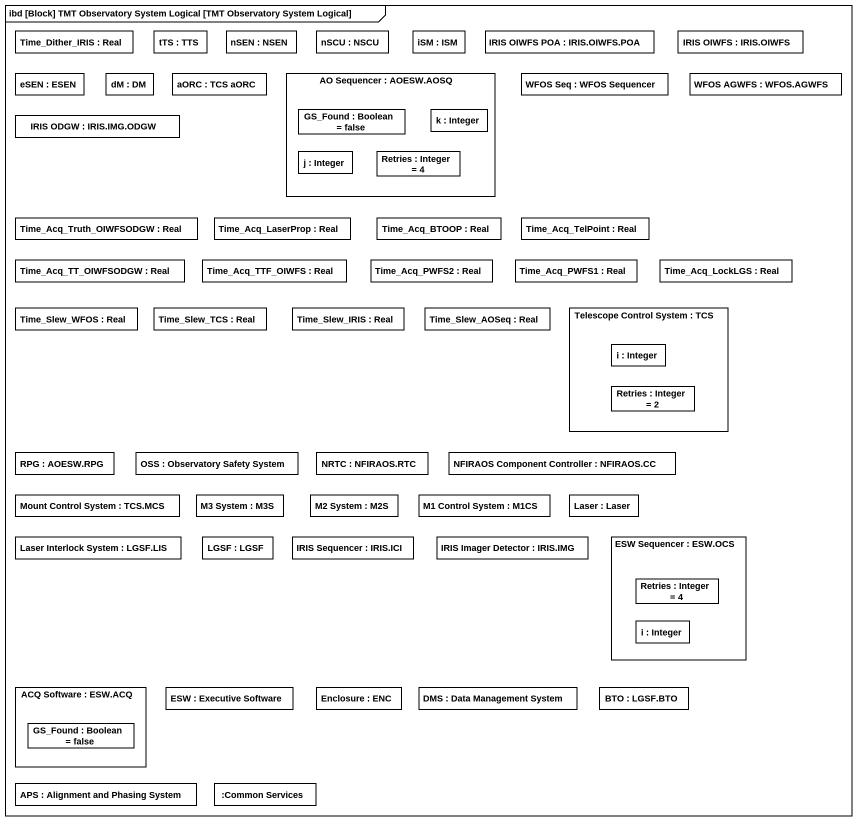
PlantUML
@startuml
mainframe ibd [Block] TMT Observatory System Logical [TMT Observatory System Logical]
rectangle "Time_Dither_IRIS : Real" as Time_Dither_IRIS
rectangle "tTS : TTS" as tTS
rectangle "nSEN : NSEN" as nSEN
rectangle "nSCU : NSCU" as nSCU
rectangle "iSM : ISM" as iSM
rectangle "IRIS OIWFS POA : IRIS.OIWFS.POA" as IRIS_OIWFS_POA
rectangle "IRIS OIWFS : IRIS.OIWFS" as IRIS_OIWFS
rectangle "eSEN : ESEN" as eSEN
rectangle "dM : DM" as dM
rectangle "aORC : TCS aORC" as aORC
rectangle "AO Sequencer : AOESW.AOSQ" as AO_Sequencer {
  rectangle "GS_Found : Boolean = false" as GS_Found
  rectangle "k : Integer" as k
  rectangle "j : Integer" as j
  rectangle "Retries : Integer = 4" as Retries
}
rectangle "WFOS Seq : WFOS Sequencer" as WFOS_Seq
rectangle "WFOS AGWFS : WFOS.AGWFS" as WFOS_AGWFS
rectangle "IRIS ODGW : IRIS.IMG.ODGW" as IRIS_ODGW
rectangle "Time_Acq_Truth_OIWFSODGW : Real" as Time_Acq_Truth_OIWFSODGW
rectangle "Time_Acq_LaserProp : Real" as Time_Acq_LaserProp
rectangle "Time_Acq_BTOOP : Real" as Time_Acq_BTOOP
rectangle "Time_Acq_TelPoint : Real" as Time_Acq_TelPoint
rectangle "Time_Acq_TT_OIWFSODGW : Real" as Time_Acq_TT_OIWFSODGW
rectangle "Time_Acq_TTF_OIWFS : Real" as Time_Acq_TTF_OIWFS
rectangle "Time_Acq_PWFS2 : Real" as Time_Acq_PWFS2
rectangle "Time_Acq_PWFS1 : Real" as Time_Acq_PWFS1
rectangle "Time_Acq_LockLGS : Real" as Time_Acq_LockLGS
rectangle "Time_Slew_WFOS : Real" as Time_Slew_WFOS
rectangle "Time_Slew_TCS : Real" as Time_Slew_TCS
rectangle "Time_Slew_IRIS : Real" as Time_Slew_IRIS
rectangle "Time_Slew_AOSeq : Real" as Time_Slew_AOSeq
rectangle "Telescope Control System : TCS" as Telescope_Control_System {
  rectangle "i : Integer" as i
  rectangle "Retries : Integer = 2" as Retries_2
}
rectangle "RPG : AOESW.RPG" as RPG
rectangle "OSS : Observatory Safety System" as OSS
rectangle "NRTC : NFIRAOS.RTC" as NRTC
rectangle "NFIRAOS Component Controller : NFIRAOS.CC" as NFIRAOS_Component_Controller
rectangle "Mount Control System : TCS.MCS" as Mount_Control_System
rectangle "M3 System : M3S" as M3_System
rectangle "M2 System : M2S" as M2_System
rectangle "M1 Control System : M1CS" as M1_Control_System
rectangle "Laser : Laser" as Laser
rectangle "Laser Interlock System : LGSF.LIS" as Laser_Interlock_System
rectangle "LGSF : LGSF" as LGSF
rectangle "IRIS Sequencer : IRIS.ICI" as IRIS_Sequencer
rectangle "IRIS Imager Detector : IRIS.IMG" as IRIS_Imager_Detector
rectangle "ESW Sequencer : ESW.OCS" as ESW_Sequencer {
  rectangle "Retries : Integer = 4" as Retries_3
  rectangle "i : Integer" as i_2
}
rectangle "ACQ Software : ESW.ACQ" as ACQ_Software {
  rectangle "GS_Found : Boolean = false" as GS_Found_2
}
rectangle "ESW : Executive Software" as ESW
rectangle "Enclosure : ENC" as Enclosure
rectangle "DMS : Data Management System" as DMS
rectangle "BTO : LGSF.BTO" as BTO
rectangle "APS : Alignment and Phasing System" as APS
rectangle ":Common Services" as Common_Services
@enduml
